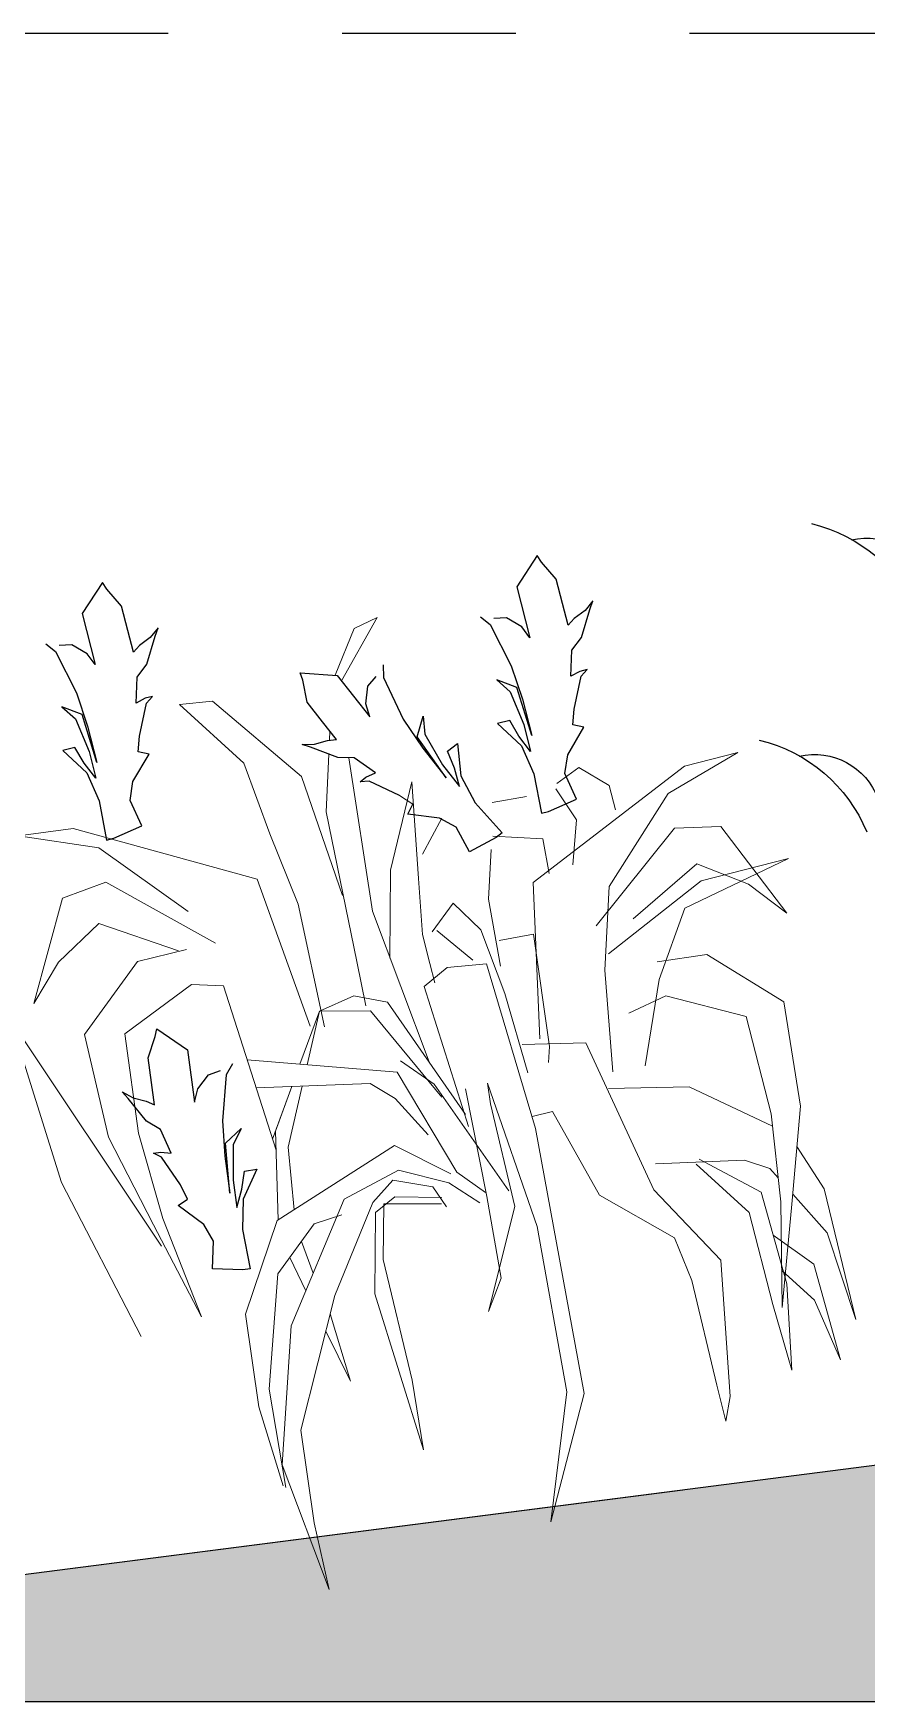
# Model space of a CAD drawing. Header units: inches. Extents: x 50027 to 54188, y -4291 to 1318.
# Drawn here: x 51498.74 to 51504.74, y 742.29 to 754.24 of the extents above; entities that cross this region are included whole.
import ezdxf

# ---------------------------------------------------------------- set-up
doc = ezdxf.new("R2010")
doc.units = ezdxf.units.IN
for name, pattern in [('CENTER', [2, 1.25, -0.25, 0.25, -0.25]), ('CONTINU', [0]), ('HIDDEN', [9.525, 6.35, -3.175])]:
    doc.linetypes.add(name, pattern=pattern)
for name, color, linetype in [('06--LINE-1 HID', 2, 'HIDDEN'), ('06--LINE-3', 3, 'Continuous'), ('2', 251, 'Continuous'), ('AR-FLOWER', 93, 'Continuous'), ('fl6', 242, 'Continuous'), ('ROAD CL', 251, 'CENTER'), ('water hatch', 121, 'Continuous')]:
    doc.layers.add(name, color=color, linetype=linetype)
doc.layers.add('fl10', color=116, linetype='Continuous', lineweight=15)

# ---------------------------------------------------------------- blocks, each defined once
blk = doc.blocks.new('A$C06442D01')
at = {"layer": 'fl10'}
for p, q in [((0.02036, 0.10397), (0, 0.0938)), ((0.12553, 0.04069), (0.02036, 0.10397)), ((0, 0.0938), (0.03393, 0.08928)), ((0.03393, 0.08928), (0.07238, 0.04747)), ((0.07238, 0.04747), (0.13458, 0))]:
    blk.add_line(p, q, dxfattribs=at)
blk = doc.blocks.new('A$C497C07AB')
at = {"layer": 'fl6'}
for p, q in [((0.03619, 0.11301), (0.02375, 0.10171)), ((0.03732, 0.10962), (0.03619, 0.11301)), ((0.04184, 0.10058), (0.03732, 0.10962)), ((0.02375, 0.10171), (0.02375, 0.07798)), ((0.04184, 0.08928), (0.04184, 0.10058)), ((0.00452, 0.09267), (0.00792, 0.08815)), ((0.01583, 0.08928), (0.01018, 0.09041)), ((0.00792, 0.08815), (0.01244, 0.06781)), ((0.02149, 0.08363), (0.01583, 0.08928)), ((0.02375, 0.07798), (0.02149, 0.08363)), ((0.04184, 0.07911), (0.04184, 0.08928)), ((0.05089, 0.08363), (0.04524, 0.08137)), ((0.04637, 0.07233), (0.05315, 0.08363)), ((0.05541, 0.08702), (0.05089, 0.08363)), ((0.05315, 0.08363), (0.05541, 0.08702)), ((0.04524, 0.08137), (0.04184, 0.07911)), ((0.01244, 0.06781), (0.01357, 0.05199)), ((0.03732, 0.05651), (0.04071, 0.06781)), ((0.04071, 0.06781), (0.04637, 0.07233)), ((0.00452, 0.06329), (0.00905, 0.05651)), ((0.01244, 0.05764), (0.00452, 0.06329)), ((0.00905, 0.05651), (0.01131, 0.04069)), ((0.01357, 0.03503), (0.01244, 0.05764)), ((0.03506, 0.04182), (0.04184, 0.05538)), ((0.04184, 0.05764), (0.03732, 0.05651)), ((0.04524, 0.05764), (0.04184, 0.05764)), ((0.04184, 0.05538), (0.04524, 0.05764)), ((0.01357, 0.05199), (0.01357, 0.03503)), ((0, 0.04408), (0.00792, 0.03164)), ((0.00565, 0.04408), (0, 0.04408)), ((0.00792, 0.03616), (0.00565, 0.04408)), ((0.01131, 0.04069), (0.01131, 0.02825)), ((0.0328, 0.03503), (0.03506, 0.04182)), ((0.01131, 0.02825), (0.00792, 0.03616)), ((0.00792, 0.03164), (0.01018, 0.01808)), ((0.02714, 0.0226), (0.03732, 0.03277)), ((0.03732, 0.03277), (0.0328, 0.03503)), ((0.02375, 0.01469), (0.02714, 0.0226)), ((0.01018, 0.01808), (0.00905, 0)), ((0.02601, 0.00226), (0.02375, 0.01469)), ((0.01244, 0), (0.02601, 0.00226)), ((0.00905, 0), (0.01244, 0))]:
    blk.add_line(p, q, dxfattribs=at)
blk = doc.blocks.new('FLOWER1')
at = {"layer": '2', "linetype": 'CONTINU'}
for centre, radius, start, end in [((998.42, 136.11, -66458.41), 28.39, 111.274, 165.4061), ((980.16, 146.32, -66458.41), 12.37, 84.6439, 167.5438), ((1013.25, 98.24, -66458.41), 28.39, 111.274, 165.4061), ((995, 108.45, -66458.41), 12.37, 84.6439, 167.5438)]:
    blk.add_arc(centre, radius, start, end, dxfattribs=at)
at = {"layer": 'fl10'}
for p, q in [((1069.1, 156.35, -66458.41), (1073.55, 154.91, -66458.41)), ((1077.13, 145.75, -66458.41), (1069.1, 156.35, -66458.41)), ((1073.55, 154.91, -66458.41), (1078.12, 146.92, -66458.41)), ((1086.73, 129.42, -66458.41), (1101.02, 145.28, -66458.41)), ((1107.04, 145.5, -66458.41), (1096.86, 133.32, -66458.41)), ((1101.02, 145.28, -66458.41), (1107.04, 145.5, -66458.41)), ((1080.49, 136.97, -66458.41), (1080.79, 135.32, -66458.41)), ((1077.25, 103.34, -66458.41), (1077.69, 131.66, -66458.41)), ((1081.25, 132.82, -66458.41), (1083.16, 122.47, -66458.41)), ((1096.86, 133.32, -66458.41), (1093.92, 119.84, -66458.41)), ((1082.27, 106.9, -66458.41), (1086.73, 129.42, -66458.41)), ((1066.93, 125.73, -66458.41), (1068.12, 108.08, -66458.41)), ((1072.98, 110.28, -66458.41), (1066.93, 125.73, -66458.41)), ((1097.29, 111.95, -66458.41), (1129.36, 125.69, -66458.41)), ((1139.43, 125.69, -66458.41), (1125.23, 121.57, -66458.41)), ((1129.36, 125.69, -66458.41), (1139.43, 125.69, -66458.41)), ((1007.14, 122.99, -66458.41), (1020.77, 117.26, -66458.41)), ((1017.15, 121.83, -66458.41), (1007.14, 122.99, -66458.41)), ((1047.41, 104.5, -66458.41), (1017.15, 121.83, -66458.41)), ((1036.33, 124.21, -66458.41), (1031.25, 120.19, -66458.41)), ((1040.67, 121.87, -66458.41), (1036.33, 124.21, -66458.41)), ((1067.3, 121.69, -66458.41), (1069.48, 123.6, -66458.41)), ((1083.16, 122.47, -66458.41), (1081.3, 94.57, -66458.41)), ((1125.23, 121.57, -66458.41), (1110.58, 107.84, -66458.41)), ((1031.25, 120.19, -66458.41), (1030.72, 115.65, -66458.41)), ((1041.01, 120.9, -66458.41), (1038, 114.8, -66458.41)), ((1052.9, 119.99, -66458.41), (1046.47, 120.27, -66458.41)), ((1062.4, 118.42, -66458.41), (1066.77, 112.39, -66458.41)), ((1093.92, 119.84, -66458.41), (1090.51, 106.41, -66458.41)), ((1020.77, 117.26, -66458.41), (1033.74, 101.93, -66458.41)), ((1038, 114.8, -66458.41), (1039.83, 106.76, -66458.41)), ((1053.58, 113.92, -66458.41), (1044.62, 112.19, -66458.41)), ((1106.45, 101.43, -66458.41), (1124.78, 115.16, -66458.41)), ((1124.78, 115.16, -66458.41), (1133.02, 113.33, -66458.41)), ((1133.02, 113.33, -66458.41), (1140.81, 95.02, -66458.41)), ((1012.08, 109.98, -66458.41), (1002.24, 92.69, -66458.41)), ((1020.48, 110.85, -66458.41), (1012.08, 109.98, -66458.41)), ((1037.1, 95.09, -66458.41), (1020.48, 110.85, -66458.41)), ((1044.62, 112.19, -66458.41), (1044.33, 105.77, -66458.41)), ((1054.22, 111.54, -66458.41), (1055.95, 102.58, -66458.41)), ((1075.28, 94.35, -66458.41), (1072.98, 110.28, -66458.41)), ((1091.34, 84.03, -66458.41), (1097.29, 111.95, -66458.41)), ((1068.12, 108.08, -66458.41), (1068.77, 97.87, -66458.41)), ((1090.51, 106.41, -66458.41), (1088.79, 83.57, -66458.41)), ((1127.07, 107.84, -66458.41), (1113.32, 100.97, -66458.41)), ((1135.31, 101.89, -66458.41), (1127.07, 107.84, -66458.41)), ((1008.49, 98.87, -66458.41), (1017.36, 103.83, -66458.41)), ((1017.36, 103.83, -66458.41), (1030.22, 95.43, -66458.41)), ((1050.11, 76.08, -66458.41), (1047.41, 104.5, -66458.41)), ((1070.69, 74.61, -66458.41), (1077.25, 103.34, -66458.41)), ((1000.62, 102.55, -66458.41), (1020.61, 96.09, -66458.41)), ((1016.99, 100.65, -66458.41), (1000.62, 102.55, -66458.41)), ((1035.56, 89.74, -66458.41), (1016.99, 100.65, -66458.41)), ((1033.74, 101.93, -66458.41), (1036.6, 86.86, -66458.41)), ((1055.95, 102.58, -66458.41), (1055.44, 90.2, -66458.41)), ((1062.42, 102.75, -66458.41), (1058.1, 97.27, -66458.41)), ((1066.95, 98.08, -66458.41), (1062.42, 102.75, -66458.41)), ((1111.83, 100.96, -66458.41), (1120.99, 100.04, -66458.41)), ((1140.81, 95.02, -66458.41), (1135.31, 101.89, -66458.41)), ((1002.24, 92.69, -66458.41), (1008.49, 98.87, -66458.41)), ((1058.1, 97.27, -66458.41), (1055.31, 85.15, -66458.41)), ((1066.04, 98.19, -66458.41), (1060.25, 91.95, -66458.41)), ((1068.77, 97.87, -66458.41), (1068.14, 92.41, -66458.41)), ((1120.99, 100.04, -66458.41), (1132.44, 88.14, -66458.41)), ((1020.61, 96.09, -66458.41), (1027.03, 83.82, -66458.41)), ((1048.63, 95.14, -66458.41), (1048.53, 74.42, -66458.41)), ((1055.05, 94.85, -66458.41), (1048.63, 95.14, -66458.41)), ((1081.3, 94.57, -66458.41), (1080.81, 86.34, -66458.41)), ((1111.83, 94.55, -66458.41), (1106.04, 93.46, -66458.41)), ((1125.11, 87.22, -66458.41), (1111.83, 94.55, -66458.41)), ((1065.13, 91.24, -66458.41), (1057.87, 90.94, -66458.41)), ((1069.75, 88.42, -66458.41), (1065.13, 91.24, -66458.41)), ((1068.14, 92.41, -66458.41), (1067.72, 88.78, -66458.41)), ((1106.04, 93.46, -66458.41), (1100.61, 62.44, -66458.41)), ((1057.87, 90.94, -66458.41), (1053.12, 59.92, -66458.41)), ((1065.16, 61.95, -66458.41), (1069.75, 88.42, -66458.41)), ((1076.76, 86.47, -66458.41), (1082.7, 88.44, -66458.41)), ((1082.7, 88.44, -66458.41), (1089.32, 86.53, -66458.41)), ((1132.44, 88.14, -66458.41), (1130.61, 68.92, -66458.41)), ((1017.74, 87.2, -66458.41), (1004.99, 76.7, -66458.41)), ((1026.94, 87.06, -66458.41), (1017.74, 87.2, -66458.41)), ((1036.6, 86.86, -66458.41), (1037.68, 68.3, -66458.41)), ((1055.31, 85.15, -66458.41), (1053.11, 70.2, -66458.41)), ((1065.42, 64.2, -66458.41), (1076.76, 86.47, -66458.41)), ((1080.05, 85.33, -66458.41), (1069.28, 67.94, -66458.41)), ((1089.32, 86.53, -66458.41), (1080.05, 85.33, -66458.41)), ((1092.89, 77.12, -66458.41), (1089.32, 86.53, -66458.41)), ((1089.32, 86.53, -66458.41), (1094.15, 77.4, -66458.41)), ((1125.11, 68.92, -66458.41), (1125.11, 87.22, -66458.41)), ((1027.03, 83.82, -66458.41), (1031.71, 68.53, -66458.41)), ((1012.17, 74.95, -66458.41), (1026.21, 80.69, -66458.41)), ((1026.21, 80.69, -66458.41), (1033.33, 78.48, -66458.41)), ((1103.6, 79.51, -66458.41), (1076.78, 73.54, -66458.41)), ((1004.99, 76.7, -66458.41), (1004.6, 57.39, -66458.41)), ((1010.06, 56.76, -66458.41), (1012.17, 74.95, -66458.41)), ((1041.84, 74.17, -66458.41), (1033.23, 45.88, -66458.41)), ((1053.41, 75.49, -66458.41), (1041.84, 74.17, -66458.41)), ((1048.53, 74.42, -66458.41), (1049.13, 71.58, -66458.41)), ((1076.78, 73.54, -66458.41), (1068.42, 53.97, -66458.41)), ((1070.33, 70.48, -66458.41), (1075.87, 75.54, -66458.41)), ((1102.67, 74.22, -66458.41), (1081.95, 72.17, -66458.41)), ((1098.35, 62.66, -66458.41), (1094.3, 73.39, -66458.41)), ((1096.17, 73.58, -66458.41), (1100.25, 65.87, -66458.41)), ((1096.17, 73.58, -66458.41), (1100.97, 64.5, -66458.41)), ((1059.5, 49.3, -66458.41), (1070.33, 70.48, -66458.41)), ((1081.95, 72.17, -66458.41), (1077.76, 68.86, -66458.41)), ((1055.25, 42.18, -66458.41), (1060.68, 69.32, -66458.41)), ((1060.68, 69.32, -66458.41), (1060.62, 65.52, -66458.41)), ((1063.63, 48.82, -66458.41), (1064.82, 68.84, -66458.41)), ((1077.76, 68.86, -66458.41), (1072.71, 61.46, -66458.41)), ((1122.82, 52.9, -66458.41), (1125.11, 68.92, -66458.41)), ((1130.61, 68.92, -66458.41), (1124.65, 51.98, -66458.41)), ((1038.91, 65.38, -66458.41), (1024.25, 63.66, -66458.41)), ((1060.62, 65.52, -66458.41), (1058.78, 46.34, -66458.41)), ((1100.25, 65.87, -66458.41), (1101.95, 49.77, -66458.41)), ((1024.25, 63.66, -66458.41), (1010.12, 54.47, -66458.41)), ((1043.16, 46.25, -66458.41), (1049.63, 62.61, -66458.41)), ((1049.63, 62.61, -66458.41), (1053.39, 62.18, -66458.41)), ((1098.83, 51.22, -66458.41), (1098.35, 62.66, -66458.41)), ((1053.12, 59.92, -66458.41), (1050.84, 10.74, -66458.41)), ((1069.55, 53.84, -66458.41), (1079.05, 60.34, -66458.41)), ((1079.05, 60.34, -66458.41), (1102.18, 49.67, -66458.41)), ((1004.6, 57.39, -66458.41), (1008.56, 39.89, -66458.41)), ((1010.49, 40.58, -66458.41), (1010.06, 56.76, -66458.41)), ((1070.12, 52.25, -66458.41), (1078.91, 55.79, -66458.41)), ((1078.91, 55.79, -66458.41), (1089.49, 51.9, -66458.41)), ((1068.42, 53.97, -66458.41), (1063.72, 49.57, -66458.41)), ((1065.05, 47.89, -66458.41), (1070.12, 52.25, -66458.41)), ((1073.13, 51.9, -66458.41), (1071.15, 47.95, -66458.41)), ((1080.24, 54.12, -66458.41), (1073.13, 51.9, -66458.41)), ((1084.39, 50.59, -66458.41), (1080.24, 54.12, -66458.41)), ((1089.49, 51.9, -66458.41), (1102.21, 30.27, -66458.41)), ((1118.24, 34.13, -66458.41), (1122.82, 52.9, -66458.41)), ((1124.65, 51.98, -66458.41), (1118.24, 34.13, -66458.41)), ((1006.22, 50.22, -66458.41), (1002.31, 41.86, -66458.41)), ((1011.65, 46.86, -66458.41), (1016.08, 49.01, -66458.41)), ((1024.23, 50.35, -66458.41), (1013.84, 42.8, -66458.41)), ((1016.08, 49.01, -66458.41), (1032.25, 50.56, -66458.41)), ((1016.5, 39.45, -66458.41), (1024.89, 49.51, -66458.41)), ((1063.02, 33.67, -66458.41), (1063.63, 48.82, -66458.41)), ((1071.74, 49.78, -66458.41), (1080.26, 51.07, -66458.41)), ((1082.43, 50.06, -66458.41), (1071.98, 48.61, -66458.41)), ((1080.26, 51.07, -66458.41), (1084.18, 48.72, -66458.41)), ((1083.93, 40, -66458.41), (1082.43, 50.06, -66458.41)), ((1084.18, 48.72, -66458.41), (1086.28, 34.02, -66458.41)), ((1093.59, 34.69, -66458.41), (1084.39, 50.59, -66458.41)), ((1095.53, 48.16, -66458.41), (1090.32, 49.14, -66458.41)), ((1102.18, 49.67, -66458.41), (1110.2, 33.53, -66458.41)), ((1010.37, 44.96, -66458.41), (1011.65, 46.86, -66458.41)), ((1033.23, 45.88, -66458.41), (1022.8, 31.49, -66458.41)), ((1030.64, 36.67, -66458.41), (1043.16, 46.25, -66458.41)), ((1058.78, 46.34, -66458.41), (1066.17, 27.98, -66458.41)), ((1103.34, 40.03, -66458.41), (1095.53, 48.16, -66458.41)), ((1013.84, 42.8, -66458.41), (1011.46, 25.58, -66458.41)), ((1096.91, 39.28, -66458.41), (1098.29, 45.28, -66458.41)), ((1100.81, 42.66, -66458.41), (1098.68, 36.27, -66458.41)), ((1002.31, 41.86, -66458.41), (999.86, 17.42, -66458.41)), ((1002.9, 33.8, -66458.41), (1008.16, 41.66, -66458.41)), ((1008.56, 39.89, -66458.41), (1012.87, 21.42, -66458.41)), ((1012.87, 21.42, -66458.41), (1010.49, 40.58, -66458.41)), ((1053.98, 11.52, -66458.41), (1055.25, 42.18, -66458.41)), ((1081.69, 17.44, -66458.41), (1083.93, 40, -66458.41)), ((1107.79, 19.35, -66458.41), (1103.34, 40.03, -66458.41)), ((1014.49, 22.19, -66458.41), (1016.5, 39.45, -66458.41)), ((1028.55, 28.54, -66458.41), (1030.64, 36.67, -66458.41)), ((999.86, 17.42, -66458.41), (1002.9, 33.8, -66458.41)), ((1012.73, 34.75, -66458.41), (1006.09, 28.49, -66458.41)), ((1066.17, 27.98, -66458.41), (1063.02, 33.67, -66458.41)), ((1086.28, 34.02, -66458.41), (1081.33, 4.54, -66458.41)), ((1103.04, 11.16, -66458.41), (1093.59, 34.69, -66458.41)), ((1110.2, 33.53, -66458.41), (1110.12, 16.42, -66458.41)), ((1022.8, 31.49, -66458.41), (1024.48, 6.58, -66458.41)), ((1092.88, 18.8, -66458.41), (1094.87, 31.49, -66458.41)), ((1006.09, 28.49, -66458.41), (1003.62, 10.52, -66458.41)), ((1006.85, 21.93, -66458.41), (1012.04, 28.14, -66458.41)), ((1026.66, 8.99, -66458.41), (1028.55, 28.54, -66458.41)), ((1096.09, 28.46, -66458.41), (1092.88, 18.8, -66458.41)), ((1102.21, 30.27, -66458.41), (1107.31, 5.33, -66458.41)), ((1011.46, 25.58, -66458.41), (1012.68, 9.85, -66458.41)), ((1003.62, 10.52, -66458.41), (1006.85, 21.93, -66458.41)), ((1012.68, 9.85, -66458.41), (1014.49, 22.19, -66458.41)), ((1107.2, 1.16, -66458.41), (1107.79, 19.35, -66458.41)), ((1081.33, 4.54, -66458.41), (1081.69, 17.44, -66458.41)), ((1110.12, 16.42, -66458.41), (1107.62, 1.49, -66458.41)), ((1050.84, 10.74, -66458.41), (1060.05, -11.62, -66458.41)), ((1060.05, -11.62, -66458.41), (1053.98, 11.52, -66458.41)), ((1102.95, -5.95, -66458.41), (1103.04, 11.16, -66458.41)), ((1024.48, 6.58, -66458.41), (1025.88, 2.23, -66458.41)), ((1025.88, 2.23, -66458.41), (1026.66, 8.99, -66458.41)), ((1107.31, 5.33, -66458.41), (1101.89, -18.38, -66458.41)), ((1101.89, -18.38, -66458.41), (1102.95, -5.95, -66458.41))]:
    blk.add_line(p, q, dxfattribs=at)
at = {"layer": 'fl6'}
for p, q in [((1115.1, 164.75, -66458.41), (1117.35, 168.18, -66458.41)), ((1117.35, 168.18, -66458.41), (1117.96, 169.49, -66458.41)), ((1117.96, 169.49, -66458.41), (1122.44, 164.36, -66458.41)), ((1114.58, 160.2, -66458.41), (1115.1, 164.75, -66458.41)), ((1122.44, 164.36, -66458.41), (1121.33, 154.81, -66458.41)), ((1035.73, 158.84, -66458.41), (1037.98, 162.27, -66458.41)), ((1037.98, 162.27, -66458.41), (1038.59, 163.58, -66458.41)), ((1038.59, 163.58, -66458.41), (1043.07, 158.45, -66458.41)), ((1035.21, 154.29, -66458.41), (1035.73, 158.84, -66458.41)), ((1043.07, 158.45, -66458.41), (1041.96, 148.9, -66458.41)), ((1109.01, 159.93, -66458.41), (1110.67, 158.35, -66458.41)), ((1109.76, 158.46, -66458.41), (1109.01, 159.93, -66458.41)), ((1111.97, 153.59, -66458.41), (1109.76, 158.46, -66458.41)), ((1110.67, 158.35, -66458.41), (1112.84, 157.18, -66458.41)), ((1114.1, 156.11, -66458.41), (1114.58, 160.2, -66458.41)), ((1122.5, 156.98, -66458.41), (1125.04, 158.99, -66458.41)), ((1125.04, 158.99, -66458.41), (1127.37, 159.18, -66458.41)), ((1128.17, 158.16, -66458.41), (1125.4, 150.19, -66458.41)), ((1129.75, 159.82, -66458.41), (1128.17, 158.16, -66458.41)), ((1112.84, 157.18, -66458.41), (1114.1, 156.11, -66458.41)), ((1121.33, 154.81, -66458.41), (1122.5, 156.98, -66458.41)), ((1029.64, 154.02, -66458.41), (1031.3, 152.44, -66458.41)), ((1030.39, 152.55, -66458.41), (1029.64, 154.02, -66458.41)), ((1032.59, 147.68, -66458.41), (1030.39, 152.55, -66458.41)), ((1031.3, 152.44, -66458.41), (1033.47, 151.27, -66458.41)), ((1034.73, 150.2, -66458.41), (1035.21, 154.29, -66458.41)), ((1043.13, 151.07, -66458.41), (1045.67, 153.08, -66458.41)), ((1045.67, 153.08, -66458.41), (1048, 153.27, -66458.41)), ((1048.8, 152.26, -66458.41), (1046.03, 144.28, -66458.41)), ((1050.38, 153.92, -66458.41), (1048.8, 152.26, -66458.41)), ((1114.03, 151.51, -66458.41), (1111.97, 153.59, -66458.41)), ((1033.47, 151.27, -66458.41), (1034.73, 150.2, -66458.41)), ((1041.96, 148.9, -66458.41), (1043.13, 151.07, -66458.41)), ((1114.87, 146.81, -66458.41), (1114.03, 151.51, -66458.41)), ((1125.4, 150.19, -66458.41), (1124.21, 143.88, -66458.41)), ((1034.66, 145.6, -66458.41), (1032.59, 147.68, -66458.41)), ((1069.21, 147.62, -66458.41), (1069.47, 145.35, -66458.41)), ((1077.78, 146.85, -66458.41), (1072.92, 138.55, -66458.41)), ((1084.44, 148.25, -66458.41), (1077.78, 146.85, -66458.41)), ((1083.87, 142.75, -66458.41), (1084.14, 146.84, -66458.41)), ((1084.14, 146.84, -66458.41), (1084.44, 148.25, -66458.41)), ((1111.73, 147.63, -66458.41), (1113.1, 147.47, -66458.41)), ((1112.99, 146.56, -66458.41), (1111.73, 147.63, -66458.41)), ((1115.09, 140.79, -66458.41), (1112.99, 146.56, -66458.41)), ((1113.1, 147.47, -66458.41), (1114.87, 146.81, -66458.41)), ((1123.42, 137.06, -66458.41), (1124.93, 146.1, -66458.41)), ((1124.93, 146.1, -66458.41), (1128.38, 148, -66458.41)), ((1128.38, 148, -66458.41), (1126.24, 145.49, -66458.41)), ((1035.5, 140.9, -66458.41), (1034.66, 145.6, -66458.41)), ((1046.03, 144.28, -66458.41), (1044.84, 137.97, -66458.41)), ((1069.47, 145.35, -66458.41), (1066.89, 137.31, -66458.41)), ((1072.47, 144.12, -66458.41), (1070.72, 145.68, -66458.41)), ((1073.29, 140.99, -66458.41), (1072.47, 144.12, -66458.41)), ((1081.56, 138.8, -66458.41), (1083.87, 142.75, -66458.41)), ((1124.21, 143.88, -66458.41), (1123.42, 137.06, -66458.41)), ((1126.24, 145.49, -66458.41), (1124.59, 139.23, -66458.41)), ((1032.36, 141.72, -66458.41), (1033.73, 141.56, -66458.41)), ((1033.62, 140.65, -66458.41), (1032.36, 141.72, -66458.41)), ((1035.72, 134.88, -66458.41), (1033.62, 140.65, -66458.41)), ((1033.73, 141.56, -66458.41), (1035.5, 140.9, -66458.41)), ((1044.05, 131.15, -66458.41), (1045.56, 140.19, -66458.41)), ((1045.56, 140.19, -66458.41), (1049.01, 142.09, -66458.41)), ((1049.01, 142.09, -66458.41), (1046.87, 139.58, -66458.41)), ((1072.92, 138.55, -66458.41), (1073.29, 140.99, -66458.41)), ((1115.68, 137.96, -66458.41), (1115.09, 140.79, -66458.41)), ((1129.3, 140.06, -66458.41), (1125.54, 135.43, -66458.41)), ((1125.75, 137.25, -66458.41), (1127.03, 140.33, -66458.41)), ((1127.03, 140.33, -66458.41), (1129.3, 140.06, -66458.41)), ((1044.84, 137.97, -66458.41), (1044.05, 131.15, -66458.41)), ((1046.87, 139.58, -66458.41), (1045.22, 133.32, -66458.41)), ((1063.2, 137.35, -66458.41), (1063.39, 134.06, -66458.41)), ((1064.81, 133.76, -66458.41), (1063.2, 137.35, -66458.41)), ((1066.89, 137.31, -66458.41), (1064.05, 131.55, -66458.41)), ((1079.48, 135.25, -66458.41), (1081.56, 138.8, -66458.41)), ((1113.76, 137.26, -66458.41), (1115.68, 137.96, -66458.41)), ((1117.38, 132.69, -66458.41), (1113.76, 137.26, -66458.41)), ((1124.59, 139.23, -66458.41), (1124.01, 134.23, -66458.41)), ((1124.01, 134.23, -66458.41), (1125.75, 137.25, -66458.41)), ((1036.31, 132.05, -66458.41), (1035.72, 134.88, -66458.41)), ((1049.93, 134.15, -66458.41), (1046.16, 129.52, -66458.41)), ((1046.38, 131.34, -66458.41), (1047.65, 134.42, -66458.41)), ((1047.65, 134.42, -66458.41), (1049.93, 134.15, -66458.41)), ((1060.58, 125.63, -66458.41), (1064.81, 133.76, -66458.41)), ((1063.39, 134.06, -66458.41), (1060.95, 128.06, -66458.41)), ((1081.13, 135.34, -66458.41), (1079.48, 135.25, -66458.41)), ((1079.67, 131.95, -66458.41), (1084.36, 134.51, -66458.41)), ((1083.57, 134.98, -66458.41), (1081.13, 135.34, -66458.41)), ((1085.84, 135.24, -66458.41), (1083.57, 134.98, -66458.41)), ((1084.36, 134.51, -66458.41), (1085.84, 135.24, -66458.41)), ((1125.54, 135.43, -66458.41), (1123.99, 130.08, -66458.41)), ((1034.39, 131.35, -66458.41), (1036.31, 132.05, -66458.41)), ((1038.01, 126.78, -66458.41), (1034.39, 131.35, -66458.41)), ((1045.22, 133.32, -66458.41), (1044.64, 128.32, -66458.41)), ((1044.64, 128.32, -66458.41), (1046.38, 131.34, -66458.41)), ((1057.69, 131.56, -66458.41), (1057.91, 125.6, -66458.41)), ((1059.66, 130.4, -66458.41), (1057.69, 131.56, -66458.41)), ((1064.05, 131.55, -66458.41), (1060.58, 125.63, -66458.41)), ((1073.27, 128.27, -66458.41), (1076.77, 131.53, -66458.41)), ((1076.77, 131.53, -66458.41), (1079.67, 131.95, -66458.41)), ((1118.37, 129.35, -66458.41), (1117.38, 132.69, -66458.41)), ((1046.16, 129.52, -66458.41), (1044.62, 124.17, -66458.41)), ((1060.95, 128.06, -66458.41), (1058.4, 123.72, -66458.41)), ((1058.84, 127.18, -66458.41), (1059.66, 130.4, -66458.41)), ((1075.09, 127.74, -66458.41), (1073.27, 128.27, -66458.41)), ((1076.27, 127.05, -66458.41), (1075.09, 127.74, -66458.41)), ((1116.88, 124.45, -66458.41), (1118.37, 129.35, -66458.41)), ((1123.99, 130.08, -66458.41), (1123.6, 122.75, -66458.41)), ((1039, 123.44, -66458.41), (1038.01, 126.78, -66458.41)), ((1057.91, 125.6, -66458.41), (1055.93, 120.39, -66458.41)), ((1058.4, 123.72, -66458.41), (1058.84, 127.18, -66458.41)), ((1069.48, 123.6, -66458.41), (1074.62, 126.95, -66458.41)), ((1074.62, 126.95, -66458.41), (1076.27, 127.05, -66458.41)), ((1122.24, 122.91, -66458.41), (1116.88, 124.45, -66458.41)), ((1037.51, 118.55, -66458.41), (1039, 123.44, -66458.41)), ((1044.62, 124.17, -66458.41), (1044.23, 116.84, -66458.41)), ((1068.42, 119.98, -66458.41), (1067.3, 121.69, -66458.41)), ((1123.6, 122.75, -66458.41), (1122.24, 122.91, -66458.41)), ((1042.87, 117, -66458.41), (1037.51, 118.55, -66458.41)), ((1055.93, 120.39, -66458.41), (1051.83, 114.3, -66458.41)), ((1059.98, 116.43, -66458.41), (1062.78, 118.5, -66458.41)), ((1062.78, 118.5, -66458.41), (1068.42, 119.98, -66458.41)), ((1044.23, 116.84, -66458.41), (1042.87, 117, -66458.41)), ((1058.22, 111.62, -66458.41), (1059.98, 116.43, -66458.41)), ((1051.83, 114.3, -66458.41), (1053.02, 113.61, -66458.41)), ((1053.02, 113.61, -66458.41), (1058.22, 111.62, -66458.41))]:
    blk.add_line(p, q, dxfattribs=at)
at = {"layer": 'fl10', "xscale": -405.0000000000052, "yscale": 405.0000000000011, "zscale": 405, "rotation": 33.04777255858627}
blk.add_blockref('A$C06442D01', (1175.33, 61.8, -66458.41), dxfattribs=at)
at = {"layer": 'fl10', "xscale": 405.0000000000011, "yscale": 405.0000000000011, "zscale": 405.0000000000011}
blk.add_blockref('A$C497C07AB', (1104.56, 41.6, -66458.41), dxfattribs=at)

msp = doc.modelspace()

# ---------------------------------------------------------------- hatches: boundary and pattern name
at = {"layer": 'water hatch'}
h = msp.add_hatch(dxfattribs=at)
h.set_pattern_fill('GRASS', color=62, scale=0.05)
h.set_pattern_definition([(90, (-2543.1744, 4597.8953), (-0.898025612, 0.898025612), [0.238125, -1.557926224]), (45, (-2543.1744, 4597.8953), (-0.898025612, 0.898025612), [0.238125, -1.031875]), (135, (-2543.1744, 4597.8953), (-0.898025612, -0.898025612), [0.238125, -1.031875])])
h.paths.add_polyline_path([(51569.55147, 752.2442), (51491.55147, 742.24418), (52127.55137, 742.2442), (52049.55147, 752.2442)])

# ---------------------------------------------------------------- linework, layer by layer
at = {"layer": '06--LINE-1 HID', "color": 150}
msp.add_lwpolyline([(51491.55156, 742.2442), (51491.55147, 740.22066), (51569.55147, 750.22066), (51569.55147, 752.2442)], close=True, dxfattribs=at)
at = {"layer": '06--LINE-3'}
msp.add_lwpolyline([(51569.55147, 752.2442), (51491.55147, 742.24418), (52127.55137, 742.2442), (52049.55147, 752.2442)], close=True, dxfattribs=at)
at = {"layer": 'ROAD CL', "ltscale": 5}
msp.add_line((51173.46549, 754.2442), (52445.63744, 754.2442), dxfattribs=at)

# ---------------------------------------------------------------- block references
at = {"layer": 'AR-FLOWER', "xscale": -0.03937007874015749, "yscale": 0.03937007874015749, "zscale": 0.03937007874015749, "rotation": 7.798028147800818}
msp.add_blockref('FLOWER1', (51543.75463, 749.6543), dxfattribs=at)

doc.saveas('drawing.dxf')
